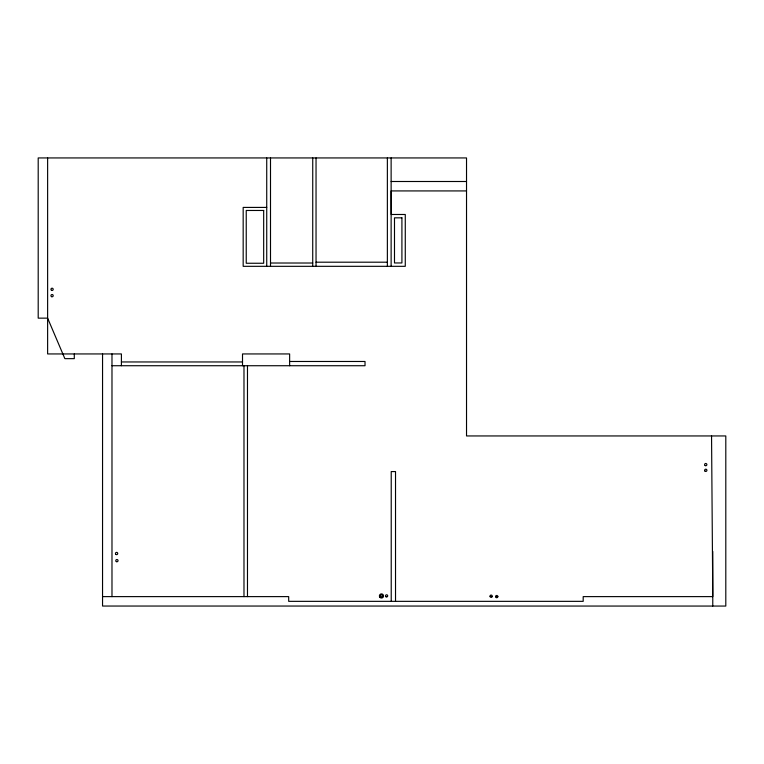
<?xml version="1.0" encoding="UTF-8"?>
<svg xmlns="http://www.w3.org/2000/svg" width="764" height="764" viewBox="0 0 764 764"><rect width="100%" height="100%" fill="white"/><g stroke="black" fill="none" stroke-linecap="round" stroke-linejoin="round"><path stroke-width="1.15" d="M497.832 596.617L497.794 596.885A1.127 1.127 0 0 1 495.607 596.885L495.569 596.617A1.127 1.127 0 0 1 496.695 595.462A1.127 1.127 0 0 1 497.832 596.598L495.569 596.617M391.13 181.498L466.527 181.498M466.527 190.924L391.13 190.924L391.197 214.483L405.273 214.483L405.273 266.321L243.172 266.321L243.172 207.416L266.731 207.416M316.038 262.195L387.367 262.195M270.504 263.017L312.724 263.017M289.632 361.477L365.02 361.477L365.02 365.727L111.983 365.727M121.409 361.955L242.513 361.955M102.557 596.617L288.687 596.617L288.687 601.344L583.19 601.344L583.19 596.617L712.774 596.617L711.551 435.948M490.077 596.655A1.127 1.127 0 0 0 491.968 596.942A1.127 1.127 0 0 0 491.433 595.118A1.127 1.127 0 0 0 490.001 596.369L492.169 596.617M712.774 551.388L712.774 606.043M395.523 601.344L395.523 471.569L391.225 471.569L391.225 601.344M391.13 157.938L391.13 266.321M387.367 157.938L387.367 266.321M316.038 157.938L316.038 266.321M312.743 157.938L312.724 266.321M289.632 365.727L289.632 353.942L242.513 353.942L242.513 365.727M270.504 157.938L270.504 266.321M266.731 157.938L266.731 266.321M247.479 365.727L247.479 596.617M243.983 365.727L243.983 596.617M121.409 365.727L121.409 353.942L47.626 353.942L47.626 157.938M111.983 353.942L111.983 596.617M102.557 353.942L102.548 606.043L725.8 606.062L725.8 435.948L466.527 435.948L466.527 157.938L38.2 157.938L38.2 318.149L47.626 318.149L64.864 358.65L74.289 358.65L74.289 353.942M263.675 210.472L246.237 210.472L246.237 263.255L263.675 263.255L263.675 210.472M401.912 217.835L394.491 217.835L394.491 262.959L401.912 262.959L401.912 217.835M380.004 597.429A2.082 2.082 0 0 0 383.48 596.503A2.082 2.082 0 0 0 380.94 593.953A2.082 2.082 0 0 0 380.004 597.429M380.93 596.904A1.098 1.098 0 0 0 382.573 595.958A1.098 1.098 0 0 0 380.93 595.013A1.098 1.098 0 0 0 380.93 596.904M386.068 596.808A1.079 1.079 0 0 0 387.692 595.872A1.079 1.079 0 0 0 386.068 594.936A1.079 1.079 0 0 0 386.068 596.808M705.182 465.591A1.127 1.127 0 0 0 706.881 464.607A1.127 1.127 0 0 0 705.182 463.633A1.127 1.127 0 0 0 705.182 465.591M705 471.111A1.127 1.127 0 0 0 706.881 470.595A1.127 1.127 0 0 0 705.487 469.22A1.127 1.127 0 0 0 705 471.111M116.032 554.483A1.127 1.127 0 0 0 117.732 553.499A1.127 1.127 0 0 0 116.032 552.525A1.127 1.127 0 0 0 116.032 554.483M116.357 561.626A1.127 1.127 0 0 0 118.048 560.642A1.127 1.127 0 0 0 116.357 559.668A1.127 1.127 0 0 0 116.357 561.626M51.503 290.31A1.127 1.127 0 0 0 53.203 289.336A1.127 1.127 0 0 0 51.503 288.353A1.127 1.127 0 0 0 51.503 290.31M51.503 296.642A1.127 1.127 0 0 0 53.203 295.658A1.127 1.127 0 0 0 51.503 294.684A1.127 1.127 0 0 0 51.503 296.642"/></g></svg>
